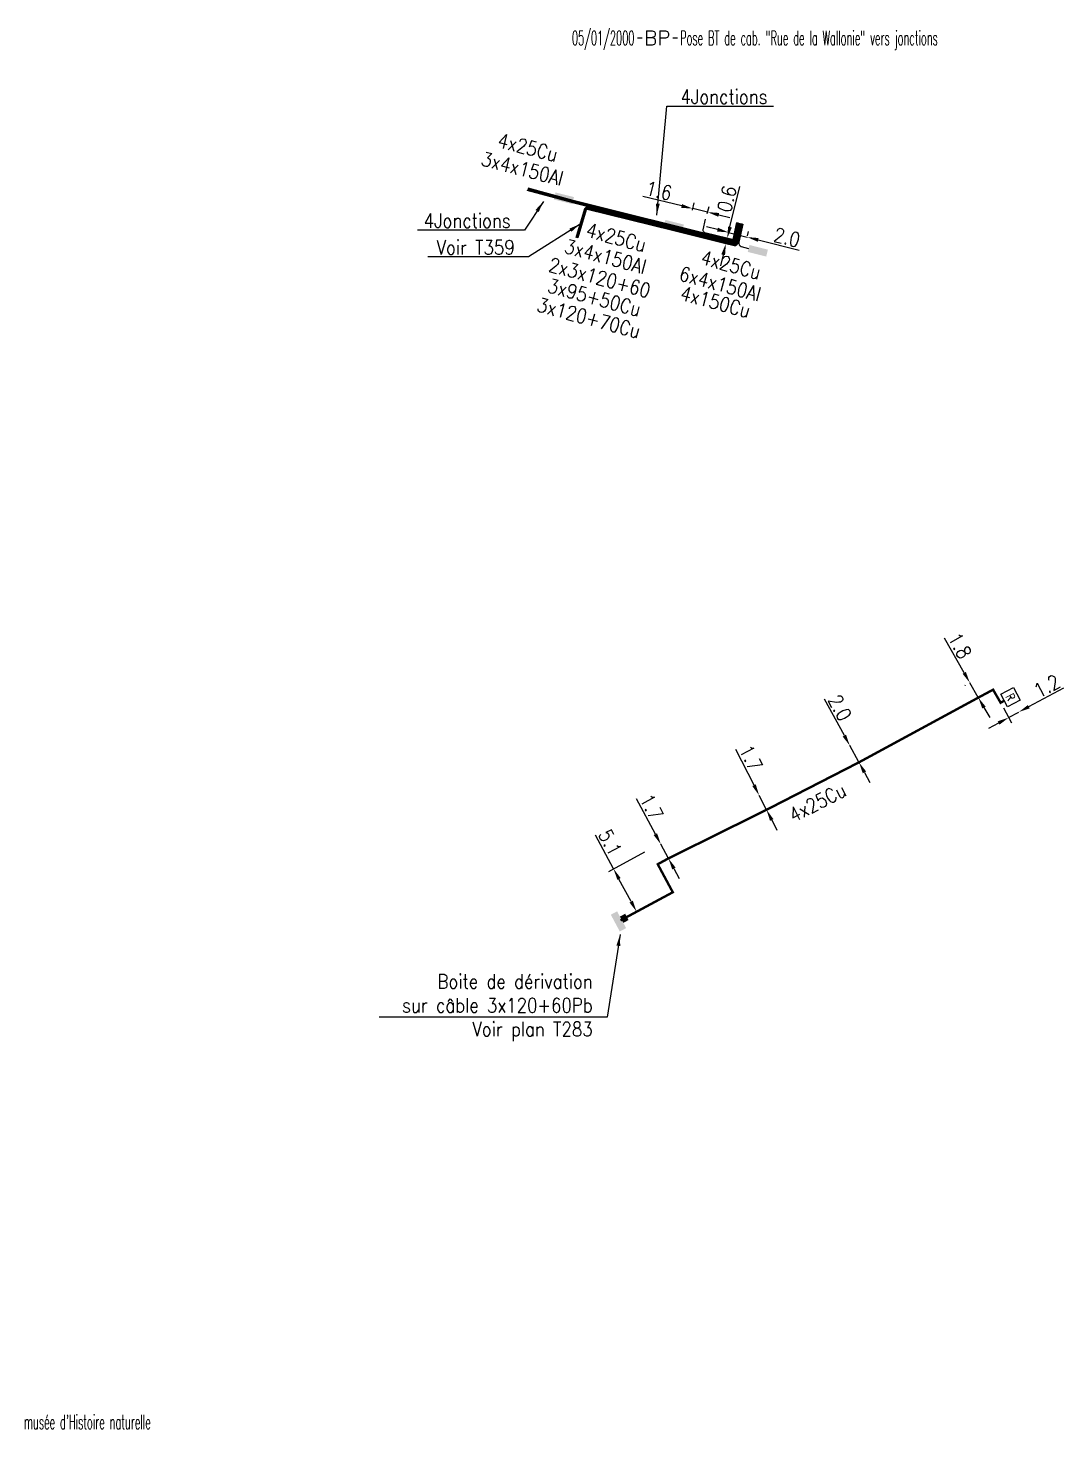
# Model space of a CAD drawing. Header units: millimetres. Extents: x 80000 to 81010, y 144000 to 145002.
# Drawn here: x 80557.4 to 80666.1, y 144192.9 to 144340.4 of the extents above; entities that cross this region are included whole.
import ezdxf
from ezdxf.enums import TextEntityAlignment as Align

# ---------------------------------------------------------------- set-up
doc = ezdxf.new("R2010")
doc.units = ezdxf.units.MM
doc.header["$PDMODE"] = 34
doc.linetypes.add('B_ST_AL', pattern=[2000, 1000, 1000])
doc.linetypes.add('B_ST_CU', pattern=[2000, 1000, 1000])
doc.layers.get('0').update_dxf_attribs({"linetype": 'CONTINUOUS'})
doc.layers.get('Defpoints').update_dxf_attribs({"linetype": 'CONTINUOUS'})
for name, color, linetype in [('B_100', 3, 'CONTINUOUS'), ('B_200', 7, 'CONTINUOUS'), ('B_300', 7, 'CONTINUOUS')]:
    doc.layers.add(name, color=color, linetype=linetype)
doc.styles.add('M_ROMANS', font='ROMANS.shx', dxfattribs={"width": 0.75})
doc.styles.get("Standard").update_dxf_attribs({"font": 'romans.shx', "width": 0.85})
doc.dimstyles.get("Standard").update_dxf_attribs({"dimtxt": 1.5, "dimasz": 1.2, "dimexe": 0.625, "dimexo": 0.625, "dimgap": 0.25, "dimtad": 1, "dimdec": 1, "dimzin": 0, "dimdsep": 46, "dimtxsty": 'Standard', "dimcen": -0.5, "dimadec": 0, "dimazin": 0, "dimtfac": 1, "dimtdec": 1, "dimtmove": 0, "dimatfit": 3, "dimfxl": 0, "dimtolj": 1, "dimtzin": 0, "dimarcsym": 0})

# ---------------------------------------------------------------- blocks, each defined once
blk = doc.blocks.new('GIS_MODF')
at = {"color": 0, "linetype": 'Continuous', "flags": 128}
for points in [[(-2.18, -0.01), (-1.68, -0.01)], [(1.52, -0.01), (2.02, -0.01)]]:
    blk.add_lwpolyline(points, dxfattribs=at)
at = {"color": 0, "linetype": 'Continuous', "width": 0.5}
blk.add_attdef('DATE', text='', height=1.5, dxfattribs=at).set_placement((-2.5, -0.8), align=Align.RIGHT)
at = {"color": 0, "linetype": 'Continuous', "width": 1.771291}
blk.add_attdef('USER', text='', height=1.5, dxfattribs=at).set_placement((-1.51, -0.8), (1.28, -0.8), align=Align.FIT)
at = {"color": 0, "linetype": 'Continuous', "width": 0.5}
blk.add_attdef('DESC', (2.29, -0.8), '', height=1.5, dxfattribs=at)
blk = doc.blocks.new('*D620')
at = {"layer": 'B_100', "color": 0, "linetype": 'Continuous', "lineweight": -2, "transparency": 16777216}
for p, q in [((80625.99, 144321.75), (80621.91, 144322.73)), ((80627.12, 144321.31), (80627.3, 144322.08)), ((80628.71, 144321.1), (80627.15, 144321.47)), ((80628.67, 144320.94), (80628.86, 144321.7)), ((80629.88, 144320.82), (80631.04, 144320.54))]:
    blk.add_line(p, q, dxfattribs=at)
at = {"layer": 'B_100', "color": 0, "linetype": 'Continuous', "transparency": 16777216}
for points in [[(80626.03, 144321.94), (80625.94, 144321.55), (80627.15, 144321.47)], [(80629.92, 144321.01), (80629.83, 144320.62), (80628.71, 144321.1)]]:
    blk.add_solid(points, dxfattribs=at)
at = {"layer": 'Defpoints', "color": 0, "linetype": 'Continuous', "transparency": 16777216}
for p in [(80626.97, 144320.7), (80628.53, 144320.33), (80628.71, 144321.1)]:
    blk.add_point(p, dxfattribs=at)
at = {"layer": 'B_100', "color": 0, "linetype": 'Continuous', "transparency": 16777216, "insert": (80623.6, 144323.35), "char_height": 1.5, "attachment_point": 5, "rotation": 346.5232}
blk.add_mtext('\\A1;1.6', dxfattribs=at)
blk = doc.blocks.new('*D621')
at = {"layer": 'B_100', "color": 0, "linetype": 'Continuous', "lineweight": -2, "transparency": 16777216}
for p, q in [((80629.75, 144319.26), (80628.59, 144319.56)), ((80630.91, 144318.97), (80632.85, 144318.48)), ((80630.95, 144319.11), (80631.07, 144319.57)), ((80632.89, 144318.62), (80633, 144319.08)), ((80634.02, 144318.19), (80638.33, 144317.1))]:
    blk.add_line(p, q, dxfattribs=at)
at = {"layer": 'B_100', "color": 0, "linetype": 'Continuous', "transparency": 16777216}
for points in [[(80629.8, 144319.46), (80629.7, 144319.07), (80630.91, 144318.97)], [(80634.06, 144318.38), (80633.97, 144317.99), (80632.85, 144318.48)]]:
    blk.add_solid(points, dxfattribs=at)
at = {"layer": 'Defpoints', "color": 0, "linetype": 'Continuous', "transparency": 16777216}
for p in [(80630.91, 144318.97), (80630.8, 144318.51), (80632.73, 144318.02)]:
    blk.add_point(p, dxfattribs=at)
at = {"layer": 'B_100', "color": 0, "linetype": 'Continuous', "transparency": 16777216, "insert": (80637.04, 144318.45), "char_height": 1.5, "attachment_point": 5, "rotation": 345.8326}
blk.add_mtext('\\A1;2.0', dxfattribs=at)
blk = doc.blocks.new('*D622')
at = {"layer": 'B_100', "color": 0, "linetype": 'Continuous', "lineweight": -2, "transparency": 16777216}
for p, q in [((80631.06, 144319.54), (80632.09, 144323.78)), ((80630.02, 144317.94), (80630.02, 144317.94)), ((80630.17, 144318.52), (80630.17, 144318.52)), ((80630.63, 144317.79), (80630.77, 144318.37)), ((80630.35, 144316.62), (80630.06, 144315.46))]:
    blk.add_line(p, q, dxfattribs=at)
at = {"layer": 'B_100', "color": 0, "linetype": 'Continuous', "transparency": 16777216}
for points in [[(80630.86, 144319.58), (80631.25, 144319.49), (80630.77, 144318.37)], [(80630.15, 144316.67), (80630.54, 144316.58), (80630.63, 144317.79)]]:
    blk.add_solid(points, dxfattribs=at)
at = {"layer": 'Defpoints', "color": 0, "linetype": 'Continuous', "transparency": 16777216}
for p in [(80630.63, 144317.79), (80630.77, 144318.37), (80630.77, 144318.37)]:
    blk.add_point(p, dxfattribs=at)
at = {"layer": 'B_100', "color": 0, "linetype": 'Continuous', "transparency": 16777216, "insert": (80630.74, 144322.48), "char_height": 1.5, "attachment_point": 5, "rotation": 76.3033}
blk.add_mtext('\\A1;0.6', dxfattribs=at)
blk = doc.blocks.new('B_300_03')
at = {"color": 0, "linetype": 'Continuous'}
blk.add_solid([(-1, 0.75), (-1, 0), (1, 0.75), (1, 0)], dxfattribs=at)
at = {"color": 0, "linetype": 'Continuous', "style": 'M_ROMANS', "width": 0.75, "flags": 3}
for tag, p in [('DEF_LEG', (0, -4.25)), ('DEF_COUP', (0, -6.75)), ('DEF_TYPE', (0, -9.25))]:
    blk.add_attdef(tag, text='', height=1.2, dxfattribs=at).set_placement(p, align=Align.MIDDLE)
blk = doc.blocks.new('*D453')
at = {"layer": 'B_100', "color": 0, "linetype": 'Continuous', "lineweight": -2, "transparency": 16777216}
for p, q in [((80618.85, 144252.2), (80616.95, 144255.73)), ((80622.09, 144253.95), (80618.3, 144251.9)), ((80620.69, 144248.77), (80619.41, 144251.14))]:
    blk.add_line(p, q, dxfattribs=at)
at = {"layer": 'B_100', "color": 0, "linetype": 'Continuous', "transparency": 16777216}
for points in [[(80619.59, 144251.24), (80619.24, 144251.05), (80618.85, 144252.2)], [(80620.87, 144248.86), (80620.52, 144248.67), (80621.26, 144247.71)]]:
    blk.add_solid(points, dxfattribs=at)
at = {"layer": 'Defpoints', "color": 0, "linetype": 'Continuous', "transparency": 16777216}
for p in [(80622.64, 144254.24), (80621.26, 144247.71), (80621.26, 144247.71)]:
    blk.add_point(p, dxfattribs=at)
at = {"layer": 'B_100', "color": 0, "linetype": 'Continuous', "transparency": 16777216, "insert": (80618.49, 144254.97), "char_height": 1.5, "attachment_point": 5, "rotation": 298.2998}
blk.add_mtext('\\A1;5.1', dxfattribs=at)
blk = doc.blocks.new('*D454')
at = {"layer": 'B_100', "color": 0, "linetype": 'Continuous', "lineweight": -2, "transparency": 16777216}
for p, q in [((80623.23, 144255.85), (80621.24, 144259.54)), ((80624.6, 144253.3), (80623.8, 144254.79)), ((80625.17, 144252.24), (80625.74, 144251.18))]:
    blk.add_line(p, q, dxfattribs=at)
at = {"layer": 'B_100', "color": 0, "linetype": 'Continuous', "transparency": 16777216}
for points in [[(80623.41, 144255.94), (80623.05, 144255.75), (80623.8, 144254.79)], [(80625.35, 144252.34), (80625, 144252.15), (80624.6, 144253.3)]]:
    blk.add_solid(points, dxfattribs=at)
at = {"layer": 'Defpoints', "color": 0, "linetype": 'Continuous', "transparency": 16777216}
for p in [(80623.8, 144254.79), (80624.6, 144253.3), (80624.6, 144253.3)]:
    blk.add_point(p, dxfattribs=at)
at = {"layer": 'B_100', "color": 0, "linetype": 'Continuous', "transparency": 16777216, "insert": (80622.83, 144258.69), "char_height": 1.5, "attachment_point": 5, "rotation": 298.2998}
blk.add_mtext('\\A1;1.7', dxfattribs=at)
blk = doc.blocks.new('*D455')
at = {"layer": 'B_100', "color": 0, "linetype": 'Continuous', "lineweight": -2, "transparency": 16777216}
for p, q in [((80633.58, 144260.98), (80631.68, 144264.72)), ((80634.89, 144258.4), (80634.12, 144259.91)), ((80635.44, 144257.33), (80635.98, 144256.26))]:
    blk.add_line(p, q, dxfattribs=at)
at = {"layer": 'B_100', "color": 0, "linetype": 'Continuous', "transparency": 16777216}
for points in [[(80633.76, 144261.07), (80633.4, 144260.89), (80634.12, 144259.91)], [(80635.62, 144257.42), (80635.26, 144257.24), (80634.89, 144258.4)]]:
    blk.add_solid(points, dxfattribs=at)
at = {"layer": 'Defpoints', "color": 0, "linetype": 'Continuous', "transparency": 16777216}
for p in [(80634.12, 144259.91), (80634.89, 144258.4), (80634.89, 144258.4)]:
    blk.add_point(p, dxfattribs=at)
at = {"layer": 'B_100', "color": 0, "linetype": 'Continuous', "transparency": 16777216, "insert": (80633.25, 144263.84), "char_height": 1.5, "attachment_point": 5, "rotation": 296.9304}
blk.add_mtext('\\A1;1.7', dxfattribs=at)
blk = doc.blocks.new('*D456')
at = {"layer": 'B_100', "color": 0, "linetype": 'Continuous', "lineweight": -2, "transparency": 16777216}
for p, q in [((80643.06, 144266.18), (80640.96, 144270.02)), ((80644.59, 144263.38), (80643.63, 144265.13)), ((80645.17, 144262.32), (80645.74, 144261.27))]:
    blk.add_line(p, q, dxfattribs=at)
at = {"layer": 'B_100', "color": 0, "linetype": 'Continuous', "transparency": 16777216}
for points in [[(80643.23, 144266.28), (80642.88, 144266.09), (80643.63, 144265.13)], [(80645.34, 144262.42), (80644.99, 144262.23), (80644.59, 144263.38)]]:
    blk.add_solid(points, dxfattribs=at)
at = {"layer": 'Defpoints', "color": 0, "linetype": 'Continuous', "transparency": 16777216}
for p in [(80643.63, 144265.13), (80644.59, 144263.38), (80644.59, 144263.38)]:
    blk.add_point(p, dxfattribs=at)
at = {"layer": 'B_100', "color": 0, "linetype": 'Continuous', "transparency": 16777216, "insert": (80642.59, 144269.11), "char_height": 1.5, "attachment_point": 5, "rotation": 298.7056}
blk.add_mtext('\\A1;2.0', dxfattribs=at)
blk = doc.blocks.new('*D457')
at = {"layer": 'B_100', "color": 0, "linetype": 'Continuous', "lineweight": -2, "transparency": 16777216}
for p, q in [((80655.63, 144272.77), (80653.56, 144276.41)), ((80657.11, 144270.17), (80656.22, 144271.73)), ((80655.74, 144271.46), (80655.68, 144271.42)), ((80657.7, 144269.12), (80658.3, 144268.08))]:
    blk.add_line(p, q, dxfattribs=at)
at = {"layer": 'B_100', "color": 0, "linetype": 'Continuous', "transparency": 16777216}
for points in [[(80655.8, 144272.87), (80655.46, 144272.67), (80656.22, 144271.73)], [(80657.88, 144269.22), (80657.53, 144269.02), (80657.11, 144270.17)]]:
    blk.add_solid(points, dxfattribs=at)
at = {"layer": 'Defpoints', "color": 0, "linetype": 'Continuous', "transparency": 16777216}
for p in [(80656.29, 144271.77), (80657.11, 144270.17), (80657.11, 144270.17)]:
    blk.add_point(p, dxfattribs=at)
at = {"layer": 'B_100', "color": 0, "linetype": 'Continuous', "transparency": 16777216, "insert": (80655.17, 144275.61), "char_height": 1.5, "attachment_point": 5, "rotation": 299.5988}
blk.add_mtext('\\A1;1.8', dxfattribs=at)
blk = doc.blocks.new('*D458')
at = {"layer": 'B_100', "color": 0, "linetype": 'Continuous', "lineweight": -2, "transparency": 16777216}
for p, q in [((80662.4, 144269.22), (80666.09, 144271.21)), ((80659.75, 144269.08), (80660.59, 144267.53)), ((80659.24, 144267.5), (80658.18, 144266.93)), ((80660.29, 144268.07), (80661.35, 144268.65))]:
    blk.add_line(p, q, dxfattribs=at)
at = {"layer": 'B_100', "color": 0, "linetype": 'Continuous', "transparency": 16777216}
for points in [[(80662.31, 144269.39), (80662.5, 144269.04), (80661.35, 144268.65)], [(80659.14, 144267.68), (80659.33, 144267.33), (80660.29, 144268.07)]]:
    blk.add_solid(points, dxfattribs=at)
at = {"layer": 'Defpoints', "color": 0, "linetype": 'Continuous', "transparency": 16777216}
for p in [(80659.45, 144269.63), (80660.29, 144268.07), (80661.35, 144268.65)]:
    blk.add_point(p, dxfattribs=at)
at = {"layer": 'B_100', "color": 0, "linetype": 'Continuous', "transparency": 16777216, "insert": (80664.3, 144271.38), "char_height": 1.5, "attachment_point": 5, "rotation": 28.4469}
blk.add_mtext('\\A1;1.2', dxfattribs=at)
blk = doc.blocks.new('B_300_02')
at = {"color": 0, "linetype": 'Continuous'}
for points in [[(-1, 0.375), (-1, -0.375), (1, 0.375), (1, -0.375)], [(-0.375, 1), (0.375, 1), (-0.375, 0.375), (0.375, 0.375)]]:
    blk.add_solid(points, dxfattribs=at)
at = {"color": 0, "linetype": 'Continuous', "style": 'M_ROMANS', "width": 0.75, "flags": 3}
for tag, p in [('DEF_LEG', (0, -4.25)), ('DEF_COUP', (0, -6.75)), ('DEF_TYPE', (0, -9.25))]:
    blk.add_attdef(tag, text='', height=1.2, dxfattribs=at).set_placement(p, align=Align.MIDDLE)
blk = doc.blocks.new('B_200_01')
at = {"color": 0, "linetype": 'Continuous', "flags": 128}
blk.add_lwpolyline([(-0.75, -0.75), (-0.75, 0.75), (0.75, 0.75), (0.75, -0.75)], close=True, dxfattribs=at)
at = {"color": 0, "linetype": 'Continuous', "style": 'M_ROMANS', "width": 0.75}
blk.add_text('R', height=0.9, dxfattribs=at).set_placement((0, 0), align=Align.MIDDLE)
at = {"color": 0, "linetype": 'Continuous', "style": 'M_ROMANS', "width": 0.75, "flags": 3}
for tag, p in [('DEF_LEG', (0, -5)), ('DEF_COUP', (0, -7.5)), ('DEF_TYPE', (0, -10))]:
    blk.add_attdef(tag, text='', height=1.2, dxfattribs=at).set_placement(p, align=Align.MIDDLE)

msp = doc.modelspace()

# ---------------------------------------------------------------- linework, layer by layer
at = {"layer": 'B_100', "linetype": 'B_ST_AL', "flags": 128}
for points in [[(80614.62, 144322.06), (80609.78, 144323.37)], [(80614.56, 144322.15), (80609.86, 144323.45)], [(80614.6, 144322.31), (80609.9, 144323.61)], [(80614.62, 144322.23), (80609.92, 144323.53)], [(80631.97, 144319.95), (80631.52, 144317.95), (80631.49, 144317.94), (80630.7, 144318.13), (80614.55, 144322.15)], [(80631.91, 144319.98), (80631.48, 144318.04), (80631.45, 144318.03), (80630.73, 144318.21), (80614.58, 144322.25)], [(80631.84, 144320), (80631.42, 144318.11), (80630.74, 144318.28), (80614.6, 144322.31)]]:
    msp.add_lwpolyline(points, dxfattribs=at)
for points in [[(80632.05, 144319.93), (80631.59, 144317.87, -0.510804), (80631.55, 144317.84), (80630.7, 144318.05), (80614.55, 144322.06)], [(80625.08, 144319.39), (80616.11, 144321.59, 0.429244), (80615.81, 144321.44), (80614.9, 144318.41)], [(80625.07, 144319.32), (80616.07, 144321.53, 0.383101), (80615.87, 144321.42), (80614.96, 144318.4)], [(80625.05, 144319.25), (80616.08, 144321.46, 0.374436), (80615.91, 144321.37), (80615.02, 144318.38)], [(80625.03, 144319.16), (80616.06, 144321.39, 0.41742), (80615.96, 144321.34), (80615.09, 144318.39)], [(80631.74, 144320.02), (80631.34, 144318.22), (80631.32, 144318.21), (80630.73, 144318.36), (80628.43, 144318.94, -0.391451), (80628.23, 144319.24), (80628.49, 144320.35)], [(80632.32, 144319.88), (80631.86, 144317.8, -0.391459), (80631.51, 144317.57), (80630.63, 144317.79), (80625.03, 144319.16)], [(80632.25, 144319.89), (80631.79, 144317.82, -0.387089), (80631.52, 144317.64), (80630.65, 144317.86), (80625.05, 144319.25)], [(80632.19, 144319.91), (80631.73, 144317.84, -0.380997), (80631.53, 144317.71), (80630.66, 144317.92), (80625.07, 144319.32)], [(80632.12, 144319.92), (80631.66, 144317.85, -0.368845), (80631.55, 144317.78), (80630.68, 144317.99), (80625.08, 144319.39)], [(80632.42, 144319.85), (80632, 144317.93, 0.439877), (80632.24, 144317.49), (80633.01, 144317.29)]]:
    msp.add_lwpolyline(points, format="xyb", dxfattribs=at)
at = {"layer": 'B_100', "linetype": 'B_ST_CU', "const_width": 0.25, "flags": 128}
msp.add_lwpolyline([(80619.58, 144246.8), (80625.06, 144249.75), (80623.48, 144252.69), (80624.6, 144253.3), (80634.89, 144258.4), (80644.59, 144263.38), (80657.11, 144270.17), (80658.66, 144271), (80659.45, 144269.63), (80659.84, 144269.85)], dxfattribs=at)

# ---------------------------------------------------------------- block references
at = {"layer": 'B_100', "linetype": 'Continuous'}
ref = msp.add_blockref('GIS_MODF', (80623.54, 144339.41), dxfattribs=at)
ref.add_attrib('DATE', '05/01/2000', dxfattribs={"layer": '0', "color": 0, "linetype": 'B_ST_AL', "height": 1.5, "width": 0.5}).set_placement((80621.04, 144338.62), align=Align.RIGHT)
ref.add_attrib('USER', 'BP', dxfattribs={"layer": '0', "color": 0, "linetype": 'B_ST_AL', "height": 1.5, "width": 0.99919}).set_placement((80622.03, 144338.62), (80624.82, 144338.62), align=Align.FIT)
ref.add_attrib('DESC', 'Pose BT de cab. "Rue de la Wallonie" vers jonctions', (80625.83, 144338.62), dxfattribs={"layer": '0', "color": 0, "linetype": 'B_ST_AL', "height": 1.5, "width": 0.5})
ref = msp.add_blockref('GIS_MODF', (80529.27, 144194.23), dxfattribs=at)
ref.add_attrib('DATE', '08/06/1999', dxfattribs={"layer": '0', "color": 0, "linetype": 'B_ST_AL', "height": 1.5, "width": 0.5}).set_placement((80526.77, 144193.43), align=Align.RIGHT)
ref.add_attrib('USER', 'AC', dxfattribs={"layer": '0', "color": 0, "linetype": 'B_ST_AL', "height": 1.5, "width": 1.082456}).set_placement((80527.76, 144193.43), (80530.55, 144193.43), align=Align.FIT)
ref.add_attrib('DESC', "Repérage BT 4X150Al EAXVB entre Cab. 3043 et musée d'Histoire naturelle", (80531.56, 144193.43), dxfattribs={"layer": '0', "color": 0, "linetype": 'B_ST_AL', "height": 1.5, "width": 0.5})
at = {"layer": 'B_200', "linetype": 'ByBlock', "rotation": 298.4468506545968}
msp.add_blockref('B_200_01', (80660.49, 144270.22), dxfattribs=at)
at = {"layer": 'B_300', "linetype": 'ByBlock'}
for name, p, rotation in [('B_300_03', (80613.54, 144322.19), 345.8736997242886), ('B_300_03', (80625.07, 144319.31), 345.8736997242886), ('B_300_03', (80633.89, 144316.68), 345.8736997242886), ('B_300_02', (80619.36, 144246.69), 298.2222682936236)]:
    msp.add_blockref(name, p, dxfattribs=dict(at, rotation=rotation))

# ---------------------------------------------------------------- texts
at = {"layer": 'B_100', "linetype": 'Continuous', "width": 0.85}
msp.add_text('4x25Cu', height=1.5, rotation=27.1654, dxfattribs=at).set_placement((80640.23, 144259.17), align=Align.MIDDLE)
at = {"layer": 'B_100', "linetype": 'Continuous', "char_height": 1.5, "attachment_point": 5}
for s, insert, rotation in [('4x25Cu', (80609.85, 144327.89), 345.6328), ('3x4x150Al', (80609.27, 144325.66), 345.6328), ('4x25Cu', (80619.12, 144318.45), 344.9053), ('3x4x150Al', (80617.99, 144316.44), 344.9053), ('2x3x120+60', (80617.39, 144314.22), 344.9053), ('4x25Cu', (80631.16, 144315.57), 344.9053), ('6x4x150Al', (80630.02, 144313.56), 344.9053), ('3x95+50Cu', (80616.83, 144312.15), 344.9053), ('4x150Cu', (80629.53, 144311.67), 344.9053), ('3x120+70Cu', (80616.25, 144310), 344.9053)]:
    msp.add_mtext(s, dxfattribs=dict(at, insert=insert, rotation=rotation))
at = {"layer": 'B_100', "linetype": 'Continuous', "insert": (80608.48, 144317.4), "char_height": 1.5, "attachment_point": 6}
msp.add_mtext('\\A1;Voir T359', dxfattribs=at)
at = {"layer": 'B_300', "linetype": 'Continuous', "char_height": 1.5}
for s, insert, attachment_point in [('4Jonctions', (80625.87, 144333.21), 4), ('\\A1;4Jonctions', (80608.06, 144320.2), 6), ('Boite de dérivation\\Psur câble 3x120+60Pb\\PVoir plan T283', (80616.66, 144234.14), 9)]:
    msp.add_mtext(s, dxfattribs=dict(at, insert=insert, attachment_point=attachment_point))

# ---------------------------------------------------------------- dimensions: what is measured, and where the dimension line sits
at = {"layer": 'B_100', "linetype": 'Continuous'}
for base, p1, p2, angle, picture, middle, dimtype in [((80628.71, 144321.1), (80626.97, 144320.7), (80628.53, 144320.33), 346.5232, '*D620', (80623.37, 144322.38), 161), ((80630.91, 144318.97), (80632.73, 144318.02), (80630.8, 144318.51), 165.8326, '*D621', (80636.79, 144317.48), 161), ((80657.11, 144270.17), (80656.29, 144271.77), (80657.11, 144270.17), 299.5988, '*D457', (80654.3, 144275.11), 160), ((80660.29, 144268.07), (80661.35, 144268.65), (80659.45, 144269.63), 28.4469, '*D458', (80664.77, 144270.5), 160), ((80644.59, 144263.38), (80643.63, 144265.13), (80644.59, 144263.38), 298.7056, '*D456', (80641.72, 144268.63), 160), ((80634.89, 144258.4), (80634.12, 144259.91), (80634.89, 144258.4), 296.9304, '*D455', (80632.36, 144263.39), 160), ((80624.6, 144253.3), (80623.8, 144254.79), (80624.6, 144253.3), 298.2998, '*D454', (80621.95, 144258.22), 160), ((80621.26, 144247.71), (80622.64, 144254.24), (80621.26, 144247.71), 298.2998, '*D453', (80617.61, 144254.49), 160)]:
    dim = msp.add_linear_dim(base=base, p1=p1, p2=p2, angle=angle, dimstyle='Standard', dxfattribs=at)
    dim.commit()
    dim.dimension.update_dxf_attribs({"geometry": picture, "text_midpoint": middle, "dimtype": dimtype})
dim = msp.add_aligned_dim(p1=(80630.63, 144317.79), p2=(80630.77, 144318.37), distance=0, dimstyle='Standard', dxfattribs=at)
dim.commit()
dim.dimension.update_dxf_attribs({"geometry": '*D622', "text_midpoint": (80630.74, 144322.48)})

# ---------------------------------------------------------------- leaders
at = {"layer": 'B_100', "linetype": 'Continuous', "annotation_type": 0, "has_hookline": 1, "hookline_direction": 1, "text_width": 9.11}
msp.add_leader([(80615.33, 144319.85), (80609.93, 144316.4), (80608.73, 144316.4)], dimstyle='Standard', dxfattribs=at)
at = {"layer": 'B_300', "linetype": 'Continuous', "annotation_type": 0, "has_hookline": 1, "text_width": 9.77}
for points, hookline_direction in [([(80623.38, 144320.79), (80624.42, 144332.21), (80625.62, 144332.21)], 0), ([(80611.48, 144322.22), (80609.51, 144319.2), (80608.31, 144319.2)], 1)]:
    msp.add_leader(points, dimstyle='Standard', dxfattribs=dict(at, hookline_direction=hookline_direction))
at = {"layer": 'B_300', "linetype": 'Continuous', "annotation_type": 0, "has_hookline": 1, "hookline_direction": 1, "text_width": 22.46}
msp.add_leader([(80619.53, 144245.32), (80618.18, 144236.64), (80616.98, 144236.64)], dimstyle='Standard', override={"dimgap": 0.25, "dimtad": 1}, dxfattribs=at)

doc.saveas('drawing.dxf')
